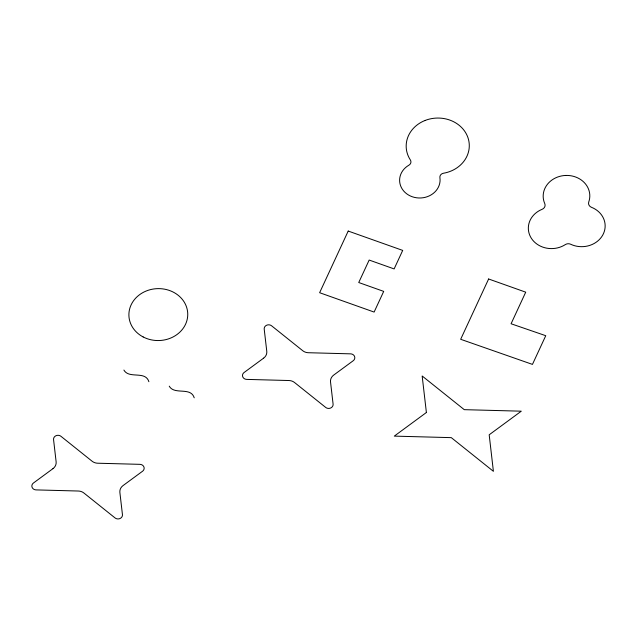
<?xml version="1.0" encoding="UTF-8"?>
<svg xmlns="http://www.w3.org/2000/svg" width="637" height="637" viewBox="0 0 637 637"><rect width="100%" height="100%" fill="white"/><g stroke="black" fill="none" stroke-linecap="round" stroke-linejoin="round"><path stroke-width="0.96" d="M169.243 386.157C174.403 395.378 190.702 386.42 194.221 397.814M123.904 370.057C129.064 379.278 145.363 370.32 148.883 381.714M348.208 231.056L319.631 292.709L374.118 312.066L383.705 291.388L358.742 282.525L369.165 260.055L394.128 268.918L402.703 250.405L348.208 231.056M488.627 278.99L460.67 339.29L532.452 364.396L545.75 335.699L511.081 323.763L525.724 292.168L488.627 278.99M52.959 468.657L33.458 483.005A4.427 3.902 -1.8 0 0 32.081 487.273A4.427 3.902 -1.8 0 0 36.11 489.901L78.279 491.023A8.854 7.811 -1.8 0 1 83.917 493.022L115.058 517.937A4.427 3.902 -1.8 0 0 120.035 518.51A4.427 3.902 -1.8 0 0 122.447 514.6L119.875 492.417A8.854 7.811 -1.8 0 1 123.052 485.585L142.553 471.237A4.427 3.902 -1.8 0 0 143.922 466.969A4.427 3.902 -1.8 0 0 139.901 464.341L97.732 463.218A8.854 7.811 -1.8 0 1 92.094 461.22L60.953 436.305A4.427 3.902 -1.8 0 0 55.976 435.732A4.427 3.902 -1.8 0 0 53.564 439.634L56.128 461.817A8.854 7.811 -1.8 0 1 52.959 468.657M263.607 358.161L244.106 372.502A4.427 3.902 -1.8 0 0 242.729 376.778A4.427 3.902 -1.8 0 0 246.75 379.397L288.919 380.528A8.854 7.811 -1.8 0 1 294.557 382.526L325.706 407.433A4.427 3.902 -1.8 0 0 330.675 408.006A4.427 3.902 -1.8 0 0 333.095 404.105L330.523 381.921A8.854 7.811 -1.8 0 1 333.692 375.089L353.201 360.741A4.427 3.902 -1.8 0 0 354.57 356.465A4.427 3.902 -1.8 0 0 350.549 353.846L308.38 352.723A8.854 7.811 -1.8 0 1 302.742 350.716L271.601 325.81A4.427 3.902 -1.8 0 0 266.624 325.236A4.427 3.902 -1.8 0 0 264.212 329.138L266.776 351.321A8.854 7.811 -1.8 0 1 263.607 358.161M426.392 412.505L394.287 436.122L451.299 437.643L493.404 471.324L489.184 434.8L521.289 411.183L464.269 409.663L422.164 375.989L426.392 412.505M565.68 175.446A23.322 20.575 -1.8 0 0 544.762 203.617A5.048 4.451 -1.8 0 1 542.119 209.31A23.322 20.575 -1.8 0 0 531.457 238.453A23.322 20.575 -1.8 0 0 565.322 244.6A5.048 4.451 -1.8 0 1 570.688 244.258A23.322 20.575 -1.8 0 0 602.706 235.141A23.322 20.575 -1.8 0 0 591.494 207.312A5.048 4.451 -1.8 0 1 588.763 201.953A23.322 20.575 -1.8 0 0 565.68 175.446M425.197 120.425A31.563 27.845 -1.8 0 0 410.363 159.943A4.427 3.902 -1.8 0 1 408.914 165.182A20.249 17.86 -1.8 0 0 401.406 187.628A20.249 17.86 -1.8 0 0 425.428 197.271A20.249 17.86 -1.8 0 0 439.904 177.619A4.427 3.902 -1.8 0 1 443.487 173.232A31.563 27.845 -1.8 0 0 467.924 137.568A31.563 27.845 -1.8 0 0 425.197 120.425M143.182 336.965A29.437 25.966 -1.8 0 0 187.748 314.821A29.437 25.966 -1.8 0 0 144.034 291.985A29.437 25.966 -1.8 0 0 143.182 336.965"/></g></svg>
